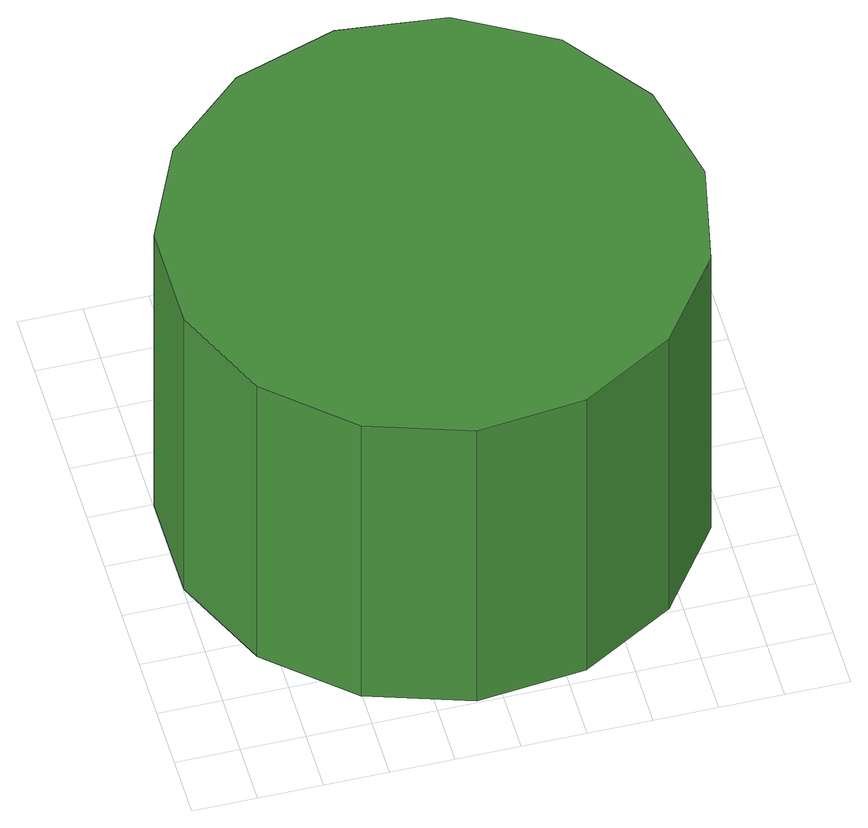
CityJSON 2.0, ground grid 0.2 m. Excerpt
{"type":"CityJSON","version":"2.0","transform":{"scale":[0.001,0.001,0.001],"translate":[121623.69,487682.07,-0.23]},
"CityObjects":{
"tree1":{"type":"SolitaryVegetationObject","attributes":{"function":"something"},"geometry":[{"type":"MultiSurface","lod":"1","boundaries":[[[0,1,2,3,4,5,6,7,8,9,10,11,12,13,14]],[[15,16,17,18,19,20,21,22,23,24,25,26,27,28,29]],[[0,29,28,1]],[[1,28,27,2]],[[2,27,26,3]],[[3,26,25,4]],[[4,25,24,5]],[[5,24,23,6]],[[6,23,22,7]],[[7,22,21,8]],[[8,21,20,9]],[[9,20,19,10]],[[10,19,18,11]],[[11,18,17,12]],[[12,17,16,13]],[[13,16,15,14]],[[14,15,29,0]]]}]}
},
"vertices":[
[1629,826,1188],[1558,1160,1188],[1357,1437,1188],[1061,1608,1188],[720,1644,1188],[395,1538,1188],[141,1309,1188],[1,997,1188],[1,654,1188],[141,342,1188],[395,113,1188],[720,7,1188],[1061,43,1188],[1357,214,1188],[1558,491,1188],[1558,491,5],[1357,214,5],[1061,43,5],[720,7,5],[395,113,5],[141,342,5],[1,654,5],[1,997,5],[141,1309,5],[395,1538,5],[720,1644,5],[1061,1608,5],[1357,1437,5],[1558,1160,5],[1629,826,5]
]}
